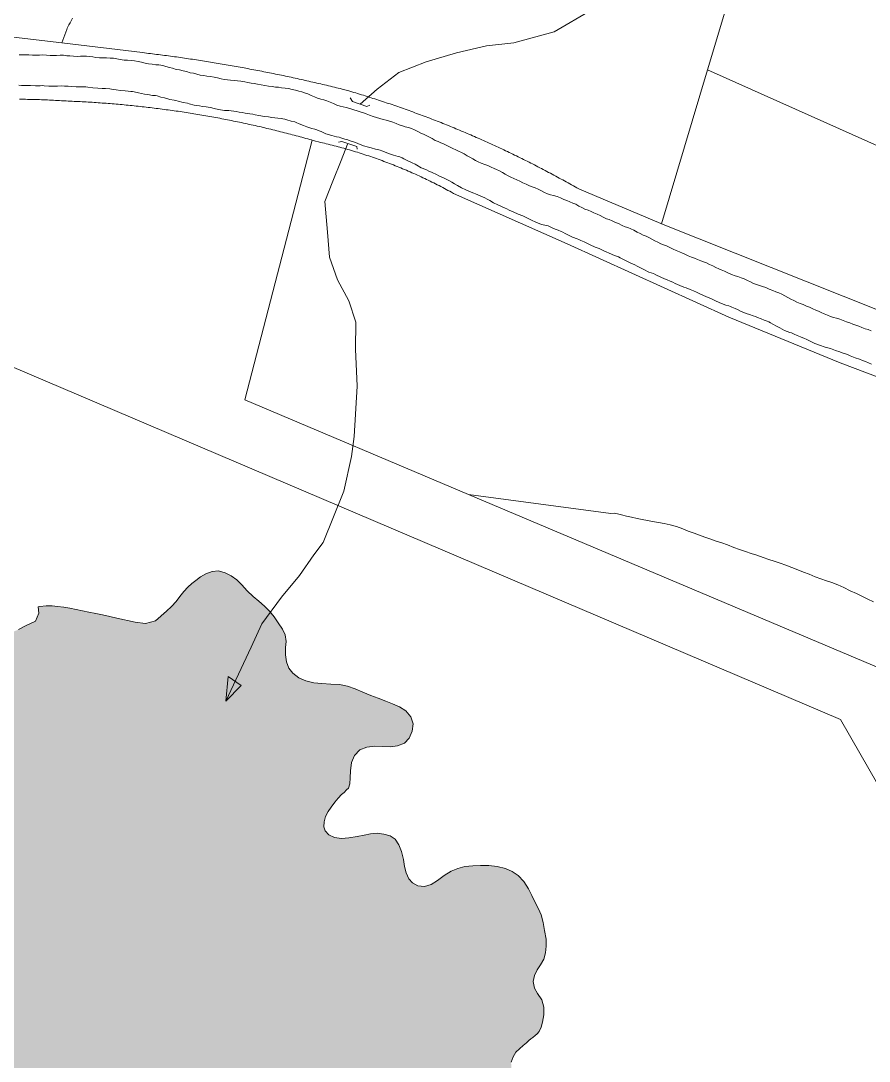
# Model space of a CAD drawing. Header units: inches. Extents: x 610851 to 630254, y 1234683 to 1264905.
# Drawn here: x 622858.94 to 622867.75, y 1246146.53 to 1246157.34 of the extents above; entities that cross this region are included whole.
import ezdxf

# ---------------------------------------------------------------- set-up
doc = ezdxf.new("R2010")
doc.units = ezdxf.units.IN
doc.header["$MEASUREMENT"] = 0
doc.layers.add('Level 50', color=7, linetype='Continuous', lineweight=0)
doc.layers.add('Level 7', color=7, linetype='Continuous', lineweight=0)
doc.styles.add('Styletxt', font='txt.shx')
doc.dimstyles.new('STANDARD-Linear', dxfattribs={"dimtxt": 1.5, "dimasz": 1.13, "dimexe": 0.125, "dimexo": 0.000625, "dimgap": 0.3, "dimtad": 1, "dimzin": 7, "dimdsep": 46, "dimtxsty": 'Styletxt', "dimsah": 1, "dimcen": 2.5, "dimclrd": 1, "dimclre": 1, "dimclrt": 2, "dimaunit": 1, "dimadec": 7, "dimazin": 0, "dimtfac": 1, "dimtofl": 0, "dimtmove": 1, "dimatfit": 3, "dimfxl": 1, "dimtolj": 1, "dimtzin": 0, "dimarcsym": 0})

msp = doc.modelspace()

# ---------------------------------------------------------------- hatches: boundary and pattern name
at = {"layer": 'Level 50', "linetype": 'Continuous'}
msp.add_hatch(color=7, dxfattribs=at).paths.add_polyline_path([(622848.16048, 1246145.52532), (622865.62017, 1246143.34405), (622865.61147, 1246143.36114), (622865.59241, 1246143.39937), (622865.57653, 1246143.42961), (622865.56424, 1246143.45181), (622865.55129, 1246143.47873), (622865.53971, 1246143.49664), (622865.52709, 1246143.51299), (622865.51733, 1246143.53192), (622865.51668, 1246143.55305), (622865.50626, 1246143.57669), (622865.4907, 1246143.59637), (622865.47342, 1246143.62553), (622865.45828, 1246143.66157), (622865.44535, 1246143.7049), (622865.43362, 1246143.75438), (622865.42218, 1246143.8093), (622865.41009, 1246143.86894), (622865.39799, 1246143.92857), (622865.37501, 1246143.9854), (622865.34357, 1246144.03532), (622865.29684, 1246144.06785), (622865.24348, 1246144.08482), (622865.18571, 1246144.08721), (622865.12533, 1246144.08237), (622865.07079, 1246144.07719), (622865.02289, 1246144.08757), (622864.98883, 1246144.11384), (622864.97369, 1246144.14988), (622864.97136, 1246144.19058), (622864.97123, 1246144.23857), (622864.97829, 1246144.2869), (622864.98325, 1246144.33844), (622864.97873, 1246144.38826), (622864.96252, 1246144.42906), (622864.9322, 1246144.47463), (622864.89968, 1246144.51291), (622864.86636, 1246144.54498), (622864.83267, 1246144.57751), (622864.7994, 1246144.60999), (622864.77805, 1246144.63042), (622864.74983, 1246144.65636), (622864.73534, 1246144.67127), (622864.71651, 1246144.68843), (622864.68427, 1246144.70605), (622864.65011, 1246144.72181), (622864.61095, 1246144.74453), (622864.57726, 1246144.76065), (622864.54497, 1246144.77786), (622864.52473, 1246144.79393), (622864.50483, 1246144.81585), (622864.49147, 1246144.84282), (622864.48287, 1246144.8675), (622864.47278, 1246144.89699), (622864.46634, 1246144.91887), (622864.46279, 1246144.937), (622864.45741, 1246144.9541), (622864.4713, 1246144.97041), (622864.47172, 1246144.98677), (622864.47729, 1246145.00709), (622864.47991, 1246145.03074), (622864.47758, 1246145.07144), (622864.47371, 1246145.11655), (622864.47255, 1246145.1794), (622864.47279, 1246145.24334), (622864.46697, 1246145.31899), (622864.46689, 1246145.39349), (622864.46722, 1246145.46793), (622864.46794, 1246145.54864), (622864.46533, 1246145.62641), (622864.46025, 1246145.70786), (622864.44998, 1246145.78493), (622864.43799, 1246145.87149), (622864.42272, 1246145.95552), (622864.40348, 1246146.04132), (622864.38419, 1246146.11703), (622864.35938, 1246146.18251), (622864.31275, 1246146.24196), (622864.25622, 1246146.28333), (622864.18594, 1246146.329), (622864.11776, 1246146.37145), (622864.06384, 1246146.42005), (622864.03674, 1246146.46773), (622864.03483, 1246146.52479), (622864.0547, 1246146.57778), (622864.08471, 1246146.62778), (622864.123, 1246146.66367), (622864.16025, 1246146.69801), (622864.19301, 1246146.72366), (622864.21858, 1246146.74899), (622864.24013, 1246146.76599), (622864.25981, 1246146.78155), (622864.28603, 1246146.80216), (622864.30612, 1246146.81767), (622864.32548, 1246146.84379), (622864.34562, 1246146.8858), (622864.3611, 1246146.94062), (622864.37308, 1246147.01398), (622864.3752, 1246147.09577), (622864.35446, 1246147.16998), (622864.31003, 1246147.23673), (622864.27793, 1246147.29136), (622864.26551, 1246147.36156), (622864.27776, 1246147.42395), (622864.30417, 1246147.48198), (622864.33891, 1246147.53601), (622864.37299, 1246147.59474), (622864.39248, 1246147.65788), (622864.39932, 1246147.72727), (622864.39784, 1246147.80069), (622864.38332, 1246147.89051), (622864.36945, 1246147.97562), (622864.34619, 1246148.05311), (622864.31775, 1246148.11653), (622864.28168, 1246148.18935), (622864.25113, 1246148.25599), (622864.24028, 1246148.27632), (622864.21613, 1246148.32404), (622864.16852, 1246148.39877), (622864.10918, 1246148.46407), (622864.0468, 1246148.50577), (622863.97567, 1246148.53514), (622863.88894, 1246148.55767), (622863.80319, 1246148.56493), (622863.71668, 1246148.5664), (622863.6371, 1246148.56276), (622863.55279, 1246148.55511), (622863.48185, 1246148.53689), (622863.41118, 1246148.5077), (622863.34013, 1246148.46257), (622863.27232, 1246148.40986), (622863.20637, 1246148.36828), (622863.13542, 1246148.35007), (622863.06565, 1246148.354), (622863.00986, 1246148.38476), (622862.97187, 1246148.42963), (622862.94632, 1246148.48931), (622862.92876, 1246148.55554), (622862.91821, 1246148.62718), (622862.89528, 1246148.71051), (622862.8694, 1246148.78076), (622862.83043, 1246148.84091), (622862.77931, 1246148.87527), (622862.7143, 1246148.89332), (622862.64388, 1246148.90197), (622862.57443, 1246148.89535), (622862.51003, 1246148.88218), (622862.43802, 1246148.86874), (622862.35109, 1246148.85384), (622862.27439, 1246148.84647), (622862.19957, 1246148.85695), (622862.14191, 1246148.88626), (622862.10318, 1246148.92534), (622862.08884, 1246148.96759), (622862.09338, 1246149.01918), (622862.10928, 1246149.07395), (622862.13494, 1246149.12619), (622862.16748, 1246149.17292), (622862.20333, 1246149.22259), (622862.23839, 1246149.26605), (622862.2727, 1246149.30371), (622862.30079, 1246149.32576), (622862.3263, 1246149.35067), (622862.34491, 1246149.371), (622862.35931, 1246149.41417), (622862.36353, 1246149.47633), (622862.36784, 1246149.549), (622862.37692, 1246149.63578), (622862.40955, 1246149.70943), (622862.4647, 1246149.7684), (622862.53532, 1246149.79717), (622862.6215, 1246149.80627), (622862.70286, 1246149.80084), (622862.78357, 1246149.80012), (622862.85629, 1246149.80927), (622862.92691, 1246149.83805), (622862.97763, 1246149.88875), (622863.00886, 1246149.96131), (622863.01644, 1246150.03651), (622862.99383, 1246150.10928), (622862.94029, 1246150.17383), (622862.87505, 1246150.21295), (622862.80286, 1246150.24708), (622862.73285, 1246150.27209), (622862.65341, 1246150.30547), (622862.57901, 1246150.33231), (622862.49523, 1246150.36793), (622862.41724, 1246150.40281), (622862.33518, 1246150.42895), (622862.25349, 1246150.44495), (622862.16301, 1246150.44819), (622862.06965, 1246150.45516), (622861.98716, 1246150.46495), (622861.90482, 1246150.48566), (622861.8293, 1246150.51685), (622861.76814, 1246150.56471), (622861.72656, 1246150.61762), (622861.70175, 1246150.6831), (622861.69078, 1246150.75479), (622861.69257, 1246150.83073), (622861.69861, 1246150.89391), (622861.68913, 1246150.96079), (622861.66175, 1246151.01944), (622861.61728, 1246151.08577), (622861.57433, 1246151.14769), (622861.5277, 1246151.20715), (622861.47453, 1246151.26155), (622861.41617, 1246151.31157), (622861.35641, 1246151.36051), (622861.29492, 1246151.41893), (622861.2381, 1246151.48096), (622861.1874, 1246151.53168), (622861.12689, 1246151.57482), (622861.06675, 1246151.60782), (622860.99595, 1246151.62662), (622860.9323, 1246151.61925), (622860.86682, 1246151.59444), (622860.80966, 1246151.56561), (622860.76148, 1246151.52805), (622860.72025, 1246151.49549), (622860.67687, 1246151.45605), (622860.63602, 1246151.41334), (622860.59689, 1246151.36115), (622860.55595, 1246151.30793), (622860.50921, 1246151.25545), (622860.45597, 1246151.20802), (622860.34186, 1246151.10667), (622860.23926, 1246151.08022), (622860.13086, 1246151.09419), (622859.94203, 1246151.13536), (622859.86864, 1246151.15365), (622859.79332, 1246151.17009), (622859.7224, 1246151.1847), (622859.64966, 1246151.19828), (622859.58454, 1246151.21214), (622859.51941, 1246151.226), (622859.45429, 1246151.23986), (622859.38982, 1246151.24901), (622859.32576, 1246151.2581), (622859.26821, 1246151.26215), (622859.20733, 1246151.26326), (622859.14207, 1246151.25651), (622859.12342, 1246151.25235), (622859.12984, 1246151.18698), (622859.09546, 1246151.10549), (622858.99363, 1246151.05656), (622858.9218, 1246151.01808), (622858.78527, 1246150.9593), (622858.66874, 1246150.90749), (622858.52235, 1246150.8834), (622858.3861, 1246150.90095), (622858.29106, 1246150.94183), (622858.23966, 1246151.02482), (622858.21766, 1246151.11357), (622858.20036, 1246151.20171), (622858.1809, 1246151.26391), (622858.14148, 1246151.24781), (622858.09314, 1246151.22205), (622858.04978, 1246151.18934), (622858.00135, 1246151.15308), (622857.94455, 1246151.11074), (622857.90071, 1246151.08435), (622857.91341, 1246151.02242), (622857.8801, 1246150.91216), (622857.81981, 1246150.81492), (622857.72026, 1246150.74661), (622857.58084, 1246150.70252), (622857.41701, 1246150.7284), (622857.20512, 1246150.78911), (622856.99593, 1246150.94493), (622856.83917, 1246151.13695), (622856.73516, 1246151.29354), (622856.64584, 1246151.45301), (622856.6011, 1246151.58765), (622856.57561, 1246151.68639), (622856.56012, 1246151.78862), (622856.55188, 1246151.90675), (622856.5223, 1246151.95466), (622856.45769, 1246151.99539), (622856.38938, 1246152.01724), (622856.32027, 1246152.03287), (622856.25333, 1246152.04571), (622856.17914, 1246152.05779), (622856.10887, 1246152.06768), (622856.02894, 1246152.08093), (622855.94672, 1246152.09278), (622855.85912, 1246152.10533), (622855.77007, 1246152.11638), (622855.68785, 1246152.12823), (622855.60712, 1246152.13527), (622855.52424, 1246152.15184), (622855.44107, 1246152.17265), (622855.36656, 1246152.1953), (622855.29139, 1246152.22266), (622855.21803, 1246152.25104), (622855.13529, 1246152.28821), (622855.06194, 1246152.3166), (622854.98424, 1246152.34723), (622854.91154, 1246152.37091), (622854.8317, 1246152.39466), (622854.75638, 1246152.41109), (622854.68187, 1246152.43374), (622854.6036, 1246152.4566), (622854.5924, 1246152.38577), (622854.54635, 1246152.32488), (622854.46029, 1246152.25005), (622854.33194, 1246152.18067), (622854.22676, 1246152.1799), (622854.06065, 1246152.22517), (622853.95803, 1246152.28135), (622853.81978, 1246152.39462), (622853.71019, 1246152.47079), (622853.61622, 1246152.48289), (622853.50285, 1246152.49272), (622853.35827, 1246152.48271), (622853.29464, 1246152.43363), (622853.21858, 1246152.36229), (622853.116, 1246152.2705), (622853.05813, 1246152.19204), (622852.97481, 1246152.06435), (622852.91634, 1246151.9812), (622852.82953, 1246151.86351), (622852.66513, 1246151.73672), (622852.56377, 1246151.65432), (622852.43239, 1246151.56147), (622852.27874, 1246151.48103), (622852.1257, 1246151.40528), (622852.03266, 1246151.35045), (622851.89356, 1246151.23472), (622851.75689, 1246151.13778), (622851.66314, 1246151.01773), (622851.58829, 1246150.95578), (622851.51162, 1246150.87974), (622851.46543, 1246150.78069), (622851.43272, 1246150.67512), (622851.37169, 1246150.53502), (622851.29809, 1246150.33449), (622851.24175, 1246150.19378), (622851.16844, 1246150.06958), (622851.03604, 1246149.85753), (622850.98636, 1246149.76847), (622850.82182, 1246149.60352), (622850.75441, 1246149.4881), (622850.71882, 1246149.39723), (622850.65262, 1246149.2912), (622850.62657, 1246149.23728), (622850.58493, 1246149.09946), (622850.54363, 1246149.04805), (622850.48804, 1246148.9502), (622850.45231, 1246148.82116), (622850.42007, 1246148.68212), (622850.36299, 1246148.49855), (622850.28074, 1246148.34209), (622850.14895, 1246148.13474), (622850.05097, 1246147.8562), (622849.98375, 1246147.63099), (622849.79925, 1246147.3111), (622849.67471, 1246147.16008), (622849.51259, 1246147.01391), (622849.44692, 1246146.9568), (622849.36616, 1246146.88607), (622849.28708, 1246146.79125), (622849.1751, 1246146.70067), (622849.09374, 1246146.62523), (622848.94693, 1246146.48664), (622848.85542, 1246146.36955), (622848.75694, 1246146.27246), (622848.67679, 1246146.20642), (622848.56528, 1246146.08236), (622848.48633, 1246146.02571), (622848.42953, 1246145.91848), (622848.32877, 1246145.84077), (622848.26969, 1246145.75292), (622848.2047, 1246145.65629)])

# ---------------------------------------------------------------- linework, layer by layer
at = {"layer": 'Level 50', "color": 7, "flags": 128}
for points in [[(622865.59682, 1246155.23251), (622866.0755, 1246156.83143), (622866.0755, 1246156.83143), (622867.001, 1246159.92565), (622867.001, 1246159.92565), (622867.58114, 1246161.865)], [(622862.46768, 1246156.47383), (622862.64494, 1246156.6304), (622862.86919, 1246156.80335), (622863.15256, 1246156.91261), (622863.46762, 1246157.00657), (622863.77984, 1246157.07848), (622864.0643, 1246157.10911), (622864.48295, 1246157.22337), (622864.87167, 1246157.45361)], [(622859.36934, 1246157.11042), (622859.42169, 1246157.24887), (622859.42645, 1246157.26298), (622859.43267, 1246157.27859), (622859.44403, 1246157.29817), (622859.45539, 1246157.31775), (622859.46862, 1246157.33877), (622859.48213, 1246157.36522)], [(622858.80867, 1246157.17802), (622859.36934, 1246157.11042), (622859.36934, 1246157.11042), (622860.20929, 1246157.00895), (622860.20929, 1246157.00895), (622860.22999, 1246157.00628), (622860.25074, 1246157.00403), (622860.27144, 1246157.00136), (622860.29219, 1246156.99911), (622860.31289, 1246156.99644), (622860.33358, 1246156.99378), (622860.35428, 1246156.99111), (622860.37498, 1246156.98844), (622860.39568, 1246156.98578), (622860.41638, 1246156.98311), (622860.43707, 1246156.98044), (622860.45777, 1246156.97778), (622860.47842, 1246156.9747), (622860.49911, 1246156.97203), (622860.51981, 1246156.96936), (622860.54046, 1246156.96628), (622860.56116, 1246156.96362), (622860.5818, 1246156.96054), (622860.60244, 1246156.95746), (622860.62314, 1246156.95479), (622860.64379, 1246156.95171), (622860.66443, 1246156.94863), (622860.68508, 1246156.94555), (622860.70572, 1246156.94247), (622860.72637, 1246156.93939), (622860.74701, 1246156.93631), (622860.76765, 1246156.93323), (622860.7883, 1246156.93015), (622860.80889, 1246156.92665), (622860.82953, 1246156.92357), (622860.85018, 1246156.92049), (622860.87077, 1246156.917), (622860.89142, 1246156.91392), (622860.91201, 1246156.91042), (622860.93265, 1246156.90734), (622860.95283, 1246156.9039), (622860.97342, 1246156.90041), (622860.99401, 1246156.89691), (622861.0146, 1246156.89342), (622861.03519, 1246156.88992), (622861.05578, 1246156.88643), (622861.07638, 1246156.88293), (622861.09697, 1246156.87944), (622861.11756, 1246156.87595), (622861.13815, 1246156.87245), (622861.15869, 1246156.86854), (622861.17928, 1246156.86505), (622861.19982, 1246156.86114), (622861.22041, 1246156.85765), (622861.24095, 1246156.85374), (622861.26154, 1246156.85024), (622861.28208, 1246156.84633), (622861.3022, 1246156.84248), (622861.32274, 1246156.83857), (622861.34333, 1246156.83508), (622861.36387, 1246156.83117), (622861.3844, 1246156.82726), (622861.40489, 1246156.82294), (622861.42543, 1246156.81903), (622861.44597, 1246156.81512), (622861.4665, 1246156.81121), (622861.48704, 1246156.8073), (622861.50711, 1246156.80304), (622861.52765, 1246156.79913), (622861.54813, 1246156.7948), (622861.56867, 1246156.7909), (622861.58916, 1246156.78657), (622861.60964, 1246156.78225), (622861.63018, 1246156.77834), (622861.65025, 1246156.77407), (622861.67073, 1246156.76975), (622861.69122, 1246156.76543), (622861.7117, 1246156.76111), (622861.73219, 1246156.75679), (622861.75267, 1246156.75246), (622861.77269, 1246156.74778), (622861.79317, 1246156.74346), (622861.81366, 1246156.73914), (622861.83409, 1246156.7344), (622861.85458, 1246156.73008), (622861.87465, 1246156.72581), (622861.89508, 1246156.72107), (622861.91551, 1246156.71634), (622861.93599, 1246156.71201), (622861.95601, 1246156.70733), (622861.97644, 1246156.70259), (622861.99687, 1246156.69786), (622862.0173, 1246156.69312), (622862.03732, 1246156.68844), (622862.05775, 1246156.6837), (622862.07818, 1246156.67897), (622862.09862, 1246156.67423), (622862.11863, 1246156.66955), (622862.13901, 1246156.6644), (622862.15944, 1246156.65966), (622862.15944, 1246156.65966), (622862.17941, 1246156.65456), (622862.19984, 1246156.64983), (622862.22022, 1246156.64468), (622862.24023, 1246156.63999), (622862.26061, 1246156.63484), (622862.28099, 1246156.62969), (622862.32097, 1246156.61991), (622862.32097, 1246156.61991), (622862.34083, 1246156.61399), (622862.3611, 1246156.60801), (622862.38096, 1246156.60209), (622862.40081, 1246156.59616), (622862.42108, 1246156.59018), (622862.44094, 1246156.58426), (622862.46075, 1246156.57792), (622862.48102, 1246156.57194), (622862.50082, 1246156.5656), (622862.52068, 1246156.55968), (622862.54048, 1246156.55334), (622862.5607, 1246156.54695), (622862.56396, 1246156.54611), (622862.56396, 1246156.54611), (622862.5805, 1246156.54061), (622862.60031, 1246156.53427), (622862.62011, 1246156.52793), (622862.63992, 1246156.52159), (622862.65972, 1246156.51525), (622862.67989, 1246156.50845), (622862.69969, 1246156.50211), (622862.71944, 1246156.49536), (622862.73924, 1246156.48902), (622862.75899, 1246156.48226), (622862.77875, 1246156.47551), (622862.7985, 1246156.46876), (622862.81825, 1246156.46201), (622862.838, 1246156.45525), (622862.85775, 1246156.4485), (622862.8775, 1246156.44175), (622862.89725, 1246156.43499), (622862.91653, 1246156.42788), (622862.93628, 1246156.42113), (622862.95598, 1246156.41396), (622862.97568, 1246156.40679), (622862.99538, 1246156.39963), (622863.01507, 1246156.39246), (622863.03436, 1246156.38535), (622863.05405, 1246156.37818), (622863.07375, 1246156.37101), (622863.09345, 1246156.36385), (622863.11268, 1246156.35632), (622863.13238, 1246156.34915), (622863.15202, 1246156.34157), (622863.1713, 1246156.33446), (622863.19095, 1246156.32688), (622863.21018, 1246156.31935), (622863.22982, 1246156.31177), (622863.24905, 1246156.30424), (622863.2687, 1246156.29666), (622863.28793, 1246156.28914), (622863.30757, 1246156.28156), (622863.32675, 1246156.27361), (622863.34639, 1246156.26603), (622863.36557, 1246156.25809), (622863.38521, 1246156.25051), (622863.40439, 1246156.24257), (622863.42356, 1246156.23463), (622863.44315, 1246156.22663), (622863.46233, 1246156.21869), (622863.48151, 1246156.21075), (622863.50069, 1246156.20281), (622863.51986, 1246156.19487), (622863.5394, 1246156.18646), (622863.55858, 1246156.17852), (622863.5777, 1246156.17016), (622863.59688, 1246156.16222), (622863.616, 1246156.15387), (622863.63512, 1246156.14551), (622863.65425, 1246156.13716), (622863.67337, 1246156.1288), (622863.69249, 1246156.12045), (622863.71162, 1246156.11209), (622863.73074, 1246156.10374), (622863.74981, 1246156.09497), (622863.76893, 1246156.08661), (622863.788, 1246156.07784), (622863.80671, 1246156.06954), (622863.82578, 1246156.06077), (622863.84485, 1246156.052), (622863.86392, 1246156.04323), (622863.88258, 1246156.03452), (622863.90165, 1246156.02575), (622863.92072, 1246156.01698), (622863.93938, 1246156.00826), (622863.95845, 1246155.99949), (622863.97705, 1246155.99036), (622863.99612, 1246155.98159), (622864.01472, 1246155.97247), (622864.03374, 1246155.96328), (622864.05239, 1246155.95457), (622864.07141, 1246155.94538), (622864.09001, 1246155.93625), (622864.09001, 1246155.93625), (622864.10903, 1246155.92707), (622864.12763, 1246155.91794), (622864.14618, 1246155.9084), (622864.16479, 1246155.89927), (622864.1838, 1246155.89008), (622864.20235, 1246155.88054), (622864.22095, 1246155.87141), (622864.2395, 1246155.86187), (622864.25805, 1246155.85232), (622864.2766, 1246155.84278), (622864.29515, 1246155.83323), (622864.3137, 1246155.82369), (622864.33225, 1246155.81415), (622864.3508, 1246155.8046), (622864.36935, 1246155.79506), (622864.38785, 1246155.7851), (622864.4064, 1246155.77556), (622864.42489, 1246155.7656), (622864.44344, 1246155.75606), (622864.46152, 1246155.74615), (622864.48002, 1246155.73619), (622864.49852, 1246155.72624), (622864.5166, 1246155.71633), (622864.53509, 1246155.70637), (622864.55359, 1246155.69642), (622864.57167, 1246155.68651), (622864.59017, 1246155.67655), (622864.6082, 1246155.66624), (622864.62669, 1246155.65628), (622864.64472, 1246155.64596), (622864.66275, 1246155.63564), (622864.68125, 1246155.62568), (622864.69928, 1246155.61537), (622864.7173, 1246155.60505), (622864.74355, 1246155.58988), (622865.58881, 1246155.23565), (622865.59682, 1246155.23251), (622865.59682, 1246155.23251), (622868.24936, 1246154.17454)], [(622867.77266, 1246154.1198), (622867.74108, 1246154.13271), (622867.71098, 1246154.14079), (622867.67541, 1246154.15548), (622867.64383, 1246154.16838), (622867.61519, 1246154.17796), (622867.58396, 1246154.1904), (622867.55093, 1246154.20181), (622867.51789, 1246154.21322), (622867.48238, 1246154.22832), (622867.44975, 1246154.23967), (622867.41485, 1246154.24964), (622867.38293, 1246154.2567), (622867.34989, 1246154.26811), (622867.31867, 1246154.28055), (622867.28498, 1246154.29667), (622867.25521, 1246154.31061), (622867.2255, 1246154.32496), (622867.19826, 1246154.33562), (622867.16709, 1246154.34847), (622867.13334, 1246154.36418), (622867.10176, 1246154.37709), (622867.06806, 1246154.39321), (622867.03503, 1246154.40462), (622867.00199, 1246154.41603), (622866.9697, 1246154.43324), (622866.94034, 1246154.44712), (622866.90951, 1246154.46582), (622866.87727, 1246154.48344), (622866.84498, 1246154.50065), (622866.81381, 1246154.5135), (622866.78259, 1246154.52594), (622866.75142, 1246154.53879), (622866.71586, 1246154.55347), (622866.68029, 1246154.56815), (622866.64544, 1246154.57854), (622866.6124, 1246154.58995), (622866.5837, 1246154.59911), (622866.55253, 1246154.61197), (622866.52024, 1246154.62917), (622866.48907, 1246154.64203), (622866.45497, 1246154.6582), (622866.42375, 1246154.67064), (622866.39076, 1246154.68247), (622866.36066, 1246154.69055), (622866.32323, 1246154.70379), (622866.28514, 1246154.72174), (622866.25145, 1246154.73787), (622866.21734, 1246154.75404), (622866.19051, 1246154.76466), (622866.16075, 1246154.77859), (622866.16075, 1246154.77859), (622866.13103, 1246154.79294), (622866.09547, 1246154.80762), (622866.06318, 1246154.82483), (622866.03201, 1246154.83768), (622866.00331, 1246154.84685), (622865.97173, 1246154.85975), (622865.94056, 1246154.87261), (622865.90752, 1246154.88402), (622865.87378, 1246154.89973), (622865.83967, 1246154.9159), (622865.81284, 1246154.92651), (622865.78313, 1246154.94086), (622865.74756, 1246154.95554), (622865.71634, 1246154.96798), (622865.68223, 1246154.98416), (622865.64994, 1246155.00136), (622865.61877, 1246155.01422), (622865.59013, 1246155.0238), (622865.55784, 1246155.04101), (622865.52807, 1246155.05494), (622865.49583, 1246155.07256), (622865.46354, 1246155.08977), (622865.43817, 1246155.10187), (622865.40695, 1246155.11431), (622865.37325, 1246155.13043), (622865.34349, 1246155.14437), (622865.30872, 1246155.16526), (622865.2775, 1246155.1777), (622865.24779, 1246155.19205), (622865.21909, 1246155.20122), (622865.18751, 1246155.21412), (622865.15129, 1246155.23352), (622865.11825, 1246155.24493), (622865.08409, 1246155.26069), (622865.05479, 1246155.27498), (622865.02609, 1246155.28415), (622864.99199, 1246155.30033), (622864.95829, 1246155.31645), (622864.92853, 1246155.33039), (622864.89442, 1246155.34657), (622864.86507, 1246155.36045), (622864.83348, 1246155.37335), (622864.80086, 1246155.38471), (622864.76857, 1246155.40192), (622864.7388, 1246155.41585), (622864.70656, 1246155.43347), (622864.67534, 1246155.44591), (622864.64376, 1246155.45882), (622864.61259, 1246155.47167), (622864.58137, 1246155.48411), (622864.54726, 1246155.50028), (622864.5117, 1246155.51497), (622864.4758, 1246155.5238), (622864.44347, 1246155.53091), (622864.41225, 1246155.54335), (622864.38108, 1246155.5562), (622864.34879, 1246155.57341), (622864.3151, 1246155.58953), (622864.28533, 1246155.60346), (622864.25375, 1246155.61637), (622864.2251, 1246155.62595), (622864.19136, 1246155.64166), (622864.15725, 1246155.65784), (622864.12537, 1246155.67499), (622864.09379, 1246155.6879), (622864.06262, 1246155.70075), (622864.03285, 1246155.71469), (622864.00309, 1246155.72862), (622863.97266, 1246155.74727), (622863.94477, 1246155.76265), (622863.91393, 1246155.78135), (622863.88458, 1246155.79523), (622863.85733, 1246155.80589), (622863.82617, 1246155.81875), (622863.79387, 1246155.83595), (622863.76084, 1246155.84736), (622863.72527, 1246155.86204), (622863.6941, 1246155.8749), (622863.66434, 1246155.88883), (622863.63644, 1246155.90421), (622863.6056, 1246155.92291), (622863.57771, 1246155.93829), (622863.54728, 1246155.95694), (622863.51897, 1246155.97237), (622863.48962, 1246155.98625), (622863.45985, 1246156.00018), (622863.42868, 1246156.01303), (622863.39639, 1246156.03024), (622863.36662, 1246156.04417), (622863.33439, 1246156.06179), (622863.30569, 1246156.07096), (622863.27597, 1246156.08531), (622863.24475, 1246156.09775), (622863.21392, 1246156.11645), (622863.18204, 1246156.1336), (622863.15233, 1246156.14795), (622863.12437, 1246156.16292), (622863.09719, 1246156.17399), (622863.06489, 1246156.1912), (622863.06489, 1246156.1912), (622863.0312, 1246156.20732), (622862.99956, 1246156.21982), (622862.9684, 1246156.23267), (622862.93648, 1246156.23973), (622862.90597, 1246156.24787), (622862.87293, 1246156.25928), (622862.84171, 1246156.27171), (622862.8062, 1246156.28681), (622862.77316, 1246156.29822), (622862.73867, 1246156.30813), (622862.70675, 1246156.31519), (622862.67184, 1246156.32516), (622862.6374, 1246156.33549), (622862.60109, 1246156.34437), (622862.56553, 1246156.35906), (622862.52997, 1246156.37374), (622862.50127, 1246156.3829), (622862.46829, 1246156.39473), (622862.43566, 1246156.40609), (622862.40076, 1246156.41605), (622862.36192, 1246156.42821), (622862.32309, 1246156.44037), (622862.28972, 1246156.44593), (622862.2592, 1246156.45407), (622862.22476, 1246156.4644), (622862.1906, 1246156.48016), (622862.15504, 1246156.49484), (622862.12206, 1246156.50667), (622862.08943, 1246156.51802), (622862.05892, 1246156.52616), (622862.02588, 1246156.53757), (622861.99466, 1246156.55001), (622861.95728, 1246156.56366), (622861.92359, 1246156.57979), (622861.89055, 1246156.5912), (622861.86185, 1246156.60037), (622861.82994, 1246156.60742), (622861.79503, 1246156.61739), (622861.76059, 1246156.62772), (622861.72283, 1246156.63511), (622861.68904, 1246156.64072), (622861.65199, 1246156.64381), (622861.61861, 1246156.64938), (622861.58735, 1246156.65172), (622861.55357, 1246156.65734), (622861.51687, 1246156.65996), (622861.47875, 1246156.66782), (622861.44099, 1246156.67521), (622861.40281, 1246156.68265), (622861.36762, 1246156.68718), (622861.33425, 1246156.69274), (622861.30187, 1246156.69944), (622861.2685, 1246156.705), (622861.23032, 1246156.71245), (622861.19513, 1246156.71698), (622861.15989, 1246156.7211), (622861.12284, 1246156.72419), (622861.09012, 1246156.72504), (622861.05634, 1246156.73065), (622861.02437, 1246156.73729), (622860.98806, 1246156.74618), (622860.95216, 1246156.75501), (622860.91258, 1246156.76137), (622860.87693, 1246156.76555), (622860.84356, 1246156.77111), (622860.80796, 1246156.77569), (622860.77347, 1246156.78561), (622860.73716, 1246156.79449), (622860.70379, 1246156.80006), (622860.66495, 1246156.81221), (622860.62864, 1246156.8211), (622860.59233, 1246156.82999), (622860.55709, 1246156.8341), (622860.51826, 1246156.84626), (622860.48629, 1246156.8529), (622860.44891, 1246156.86656), (622860.417, 1246156.87361), (622860.37882, 1246156.88106), (622860.34611, 1246156.88191), (622860.30839, 1246156.88971), (622860.27129, 1246156.89239), (622860.23357, 1246156.90019), (622860.19727, 1246156.90908), (622860.1609, 1246156.91755), (622860.12572, 1246156.92208), (622860.09048, 1246156.9262), (622860.05342, 1246156.92929), (622860.01637, 1246156.93238), (622859.97673, 1246156.93833), (622859.94155, 1246156.94286), (622859.90524, 1246156.95175), (622859.87107, 1246156.9511), (622859.83401, 1246156.95419), (622859.79948, 1246156.95401), (622859.76278, 1246156.95663), (622859.72391, 1246156.9587), (622859.69054, 1246156.96426), (622859.6567, 1246156.96946), (622859.62586, 1246156.97175), (622859.62586, 1246156.97175), (622859.59278, 1246156.97306), (622859.56301, 1246156.97059), (622859.52842, 1246156.96999), (622859.49136, 1246156.97308), (622859.45472, 1246156.97612), (622859.42159, 1246156.97702), (622859.38635, 1246156.98114), (622859.35224, 1246156.98091), (622859.31625, 1246156.97923), (622859.28172, 1246156.97905), (622859.24719, 1246156.97887), (622859.21049, 1246156.98149), (622859.17344, 1246156.98458), (622859.13745, 1246156.98291), (622859.10292, 1246156.98273), (622859.06441, 1246156.98432), (622859.02735, 1246156.98741), (622858.99137, 1246156.98574), (622858.95865, 1246156.98658), (622858.92594, 1246156.98743)], [(622875.11637, 1246152.78511), (622866.0755, 1246156.83143)], [(622867.77783, 1246153.77448), (622867.74619, 1246153.78697), (622867.71502, 1246153.79982), (622867.68385, 1246153.81267), (622867.65222, 1246153.82517), (622867.60811, 1246153.83884), (622867.5542, 1246153.86136), (622867.53419, 1246153.86941), (622867.50555, 1246153.87899), (622867.47154, 1246153.89263), (622867.44656, 1246153.90132), (622867.40469, 1246153.91597), (622867.36912, 1246153.93065), (622867.35222, 1246153.93662), (622867.33681, 1246153.94113), (622867.29708, 1246153.94961), (622867.23741, 1246153.96993), (622867.19027, 1246153.98946), (622867.14862, 1246154.00914), (622867.11885, 1246154.02307), (622867.09865, 1246154.03283), (622867.07983, 1246154.0403), (622867.03905, 1246154.05692), (622867.00489, 1246154.07268), (622866.97372, 1246154.08554), (622866.94716, 1246154.09822), (622866.93061, 1246154.10372), (622866.87343, 1246154.12371), (622866.82621, 1246154.14915), (622866.78895, 1246154.16699), (622866.75145, 1246154.1895), (622866.72665, 1246154.2028), (622866.70934, 1246154.21218), (622866.69373, 1246154.2184), (622866.66256, 1246154.23125), (622866.63015, 1246154.24426), (622866.5934, 1246154.25952), (622866.57386, 1246154.26793), (622866.54832, 1246154.27543), (622866.51042, 1246154.28831), (622866.47412, 1246154.30056), (622866.4169, 1246154.3235), (622866.38466, 1246154.34112), (622866.36062, 1246154.35053), (622866.32693, 1246154.36665), (622866.31132, 1246154.37287), (622866.29726, 1246154.37805), (622866.26467, 1246154.38646), (622866.20077, 1246154.40984), (622866.14878, 1246154.43421), (622866.11509, 1246154.45033), (622866.11509, 1246154.45033), (622866.09049, 1246154.46192), (622866.06325, 1246154.47258), (622866.02439, 1246154.49106), (622866.00181, 1246154.50196), (622865.95865, 1246154.51972), (622865.92754, 1246154.53636), (622865.89326, 1246154.54793), (622865.8517, 1246154.56506), (622865.82808, 1246154.57442), (622865.78703, 1246154.58897), (622865.73742, 1246154.61219), (622865.71282, 1246154.62378), (622865.68563, 1246154.63485), (622865.6539, 1246154.64988), (622865.6263, 1246154.66101), (622865.58794, 1246154.6769), (622865.53875, 1246154.70007), (622865.51436, 1246154.71331), (622865.46395, 1246154.73033), (622865.41435, 1246154.75691), (622865.38458, 1246154.77085), (622865.34521, 1246154.79191), (622865.32005, 1246154.80567), (622865.27896, 1246154.82317), (622865.2369, 1246154.8429), (622865.19405, 1246154.86315), (622865.16668, 1246154.8793), (622865.1491, 1246154.88661), (622865.12926, 1246154.8959), (622865.10904, 1246154.9023), (622865.0527, 1246154.92555), (622865.02351, 1246154.94067), (622864.99734, 1246154.94993), (622864.94815, 1246154.9731), (622864.90762, 1246154.98842), (622864.85563, 1246155.0128), (622864.82194, 1246155.02892), (622864.79217, 1246155.04285), (622864.75848, 1246155.05898), (622864.73661, 1246155.06895), (622864.72142, 1246155.07511), (622864.6723, 1246155.09238), (622864.62466, 1246155.11788), (622864.59531, 1246155.13176), (622864.57093, 1246155.145), (622864.55531, 1246155.15122), (622864.52373, 1246155.16413), (622864.49256, 1246155.17698), (622864.45297, 1246155.19302), (622864.41803, 1246155.20931), (622864.34939, 1246155.2253), (622864.29222, 1246155.24866), (622864.24503, 1246155.26779), (622864.2053, 1246155.28932), (622864.17874, 1246155.302), (622864.15693, 1246155.31238), (622864.10699, 1246155.32976), (622864.055, 1246155.35413), (622864.01376, 1246155.37375), (622863.98937, 1246155.38699), (622863.97376, 1246155.39321), (622863.93417, 1246155.40925), (622863.89649, 1246155.42715), (622863.85205, 1246155.44803), (622863.81342, 1246155.47152), (622863.78552, 1246155.4869), (622863.7629, 1246155.50075), (622863.7385, 1246155.51063), (622863.69011, 1246155.53033), (622863.66531, 1246155.54363), (622863.64763, 1246155.55011), (622863.60406, 1246155.56793), (622863.56565, 1246155.5834), (622863.51966, 1246155.60531), (622863.47678, 1246155.62851), (622863.44636, 1246155.64716), (622863.41846, 1246155.66254), (622863.38762, 1246155.68124), (622863.35326, 1246155.69871), (622863.3314, 1246155.70868), (622863.29263, 1246155.72462), (622863.25249, 1246155.7462), (622863.22314, 1246155.76008), (622863.20815, 1246155.76791), (622863.18716, 1246155.77482), (622863.14794, 1246155.79376), (622863.10074, 1246155.81288), (622863.05586, 1246155.84013), (622863.03814, 1246155.84957), (622863.00759, 1246155.86402), (622862.98832, 1246155.8745), (622862.96274, 1246155.88495), (622862.9214, 1246155.90711), (622862.90275, 1246155.91582), (622862.87954, 1246155.92513), (622862.86164, 1246155.92996), (622862.81246, 1246155.94345), (622862.76045, 1246155.96109), (622862.72049, 1246155.9776), (622862.72049, 1246155.9776), (622862.69294, 1246155.98914), (622862.67598, 1246155.9947), (622862.66021, 1246155.99967), (622862.62824, 1246156.00632), (622862.58243, 1246156.01979), (622862.55486, 1246156.02797), (622862.50179, 1246156.0407), (622862.44349, 1246156.06505), (622862.41909, 1246156.07492), (622862.39934, 1246156.08168), (622862.36387, 1246156.09382), (622862.33813, 1246156.10303), (622862.32106, 1246156.10775), (622862.32106, 1246156.10775), (622862.30849, 1246156.11148), (622862.26682, 1246156.12442), (622862.24903, 1246156.13008), (622862.22223, 1246156.13437), (622862.17305, 1246156.14786), (622862.11099, 1246156.16596), (622862.06138, 1246156.18918), (622862.04184, 1246156.19759), (622862.01764, 1246156.20576), (622861.99551, 1246156.21366), (622861.965, 1246156.2218), (622861.91345, 1246156.2398), (622861.88022, 1246156.25292), (622861.83483, 1246156.26971), (622861.80268, 1246156.28479), (622861.78857, 1246156.28956), (622861.75143, 1246156.29855), (622861.70561, 1246156.31203), (622861.68457, 1246156.31852), (622861.66568, 1246156.32222), (622861.65001, 1246156.32466), (622861.61378, 1246156.32764), (622861.58082, 1246156.33315), (622861.54998, 1246156.33544), (622861.51495, 1246156.34122), (622861.47287, 1246156.34453), (622861.41623, 1246156.35562), (622861.37852, 1246156.36342), (622861.35265, 1246156.36844), (622861.32279, 1246156.37186), (622861.27462, 1246156.38017), (622861.24266, 1246156.38682), (622861.21135, 1246156.39211), (622861.18016, 1246156.39824), (622861.15739, 1246156.40117), (622861.12836, 1246156.40449), (622861.10543, 1246156.40618), (622861.05978, 1246156.40785), (622860.99713, 1246156.41803), (622860.95331, 1246156.42746), (622860.9125, 1246156.43735), (622860.88923, 1246156.44287), (622860.86822, 1246156.44642), (622860.83215, 1246156.45064), (622860.79837, 1246156.45626), (622860.74409, 1246156.46283), (622860.69098, 1246156.47851), (622860.67344, 1246156.48287), (622860.62973, 1246156.48977), (622860.57915, 1246156.50554), (622860.55309, 1246156.51227), (622860.53509, 1246156.51627), (622860.48996, 1246156.52208), (622860.43696, 1246156.53859), (622860.39806, 1246156.54697), (622860.36105, 1246156.56015), (622860.34263, 1246156.56421), (622860.31033, 1246156.565), (622860.26439, 1246156.57429), (622860.2277, 1246156.57691), (622860.16453, 1246156.58968), (622860.12171, 1246156.60024), (622860.10376, 1246156.60466), (622860.08798, 1246156.60627), (622860.059, 1246156.61001), (622860.02815, 1246156.6123), (622859.97904, 1246156.61652), (622859.93284, 1246156.62373), (622859.88476, 1246156.62951), (622859.86842, 1246156.63329), (622859.82292, 1246156.63621), (622859.78881, 1246156.63598), (622859.74342, 1246156.63972), (622859.6915, 1246156.64178), (622859.63837, 1246156.65073), (622859.61897, 1246156.65365), (622859.60059, 1246156.65475), (622859.57677, 1246156.65277), (622859.51739, 1246156.65243), (622859.46615, 1246156.6565), (622859.43743, 1246156.65894), (622859.3984, 1246156.65976), (622859.36901, 1246156.66355), (622859.32499, 1246156.66164), (622859.28497, 1246156.66133), (622859.23652, 1246156.66084), (622859.18528, 1246156.66491), (622859.18528, 1246156.66491), (622859.1682, 1246156.66627), (622859.14619, 1246156.66532), (622859.09774, 1246156.66483), (622859.04504, 1246156.66741), (622859.02212, 1246156.6691), (622858.99415, 1246156.66765), (622858.94974, 1246156.66916), (622858.92293, 1246156.67009)], [(622858.92983, 1246156.52444), (622858.95085, 1246156.52426), (622858.97187, 1246156.52407), (622858.99247, 1246156.52394), (622859.01349, 1246156.52376), (622859.03446, 1246156.52316), (622859.05506, 1246156.52303), (622859.07603, 1246156.52244), (622859.09699, 1246156.52184), (622859.11795, 1246156.52124), (622859.13851, 1246156.5207), (622859.15942, 1246156.51969), (622859.18038, 1246156.51909), (622859.20129, 1246156.51808), (622859.22179, 1246156.51713), (622859.24275, 1246156.51653), (622859.26361, 1246156.5151), (622859.28452, 1246156.51409), (622859.30543, 1246156.51308), (622859.32629, 1246156.51166), (622859.34715, 1246156.51023), (622859.36806, 1246156.50922), (622859.39347, 1246156.50721), (622859.39347, 1246156.50721), (622859.41444, 1246156.50662), (622859.43535, 1246156.5056), (622859.45585, 1246156.50465), (622859.47681, 1246156.50405), (622859.49772, 1246156.50304), (622859.51863, 1246156.50203), (622859.53954, 1246156.50102), (622859.56046, 1246156.50001), (622859.58095, 1246156.49905), (622859.60181, 1246156.49763), (622859.62272, 1246156.49662), (622859.64358, 1246156.49519), (622859.66449, 1246156.49418), (622859.68535, 1246156.49276), (622859.70621, 1246156.49133), (622859.72707, 1246156.48991), (622859.74751, 1246156.48854), (622859.76837, 1246156.48711), (622859.78922, 1246156.48569), (622859.81008, 1246156.48426), (622859.83089, 1246156.48242), (622859.85175, 1246156.481), (622859.87255, 1246156.47916), (622859.89341, 1246156.47774), (622859.91421, 1246156.4759), (622859.93502, 1246156.47406), (622859.95582, 1246156.47222), (622859.97663, 1246156.47038), (622859.99743, 1246156.46854), (622860.01824, 1246156.4667), (622860.03899, 1246156.46445), (622860.05979, 1246156.46261), (622860.08054, 1246156.46036), (622860.10135, 1246156.45852), (622860.1221, 1246156.45627), (622860.14285, 1246156.45402), (622860.1636, 1246156.45176), (622860.18435, 1246156.44951), (622860.2051, 1246156.44726), (622860.22585, 1246156.44501), (622860.24661, 1246156.44275), (622860.2673, 1246156.44009), (622860.28806, 1246156.43784), (622860.30875, 1246156.43517), (622860.32945, 1246156.4325), (622860.3502, 1246156.43025), (622860.3709, 1246156.42758), (622860.3916, 1246156.42492), (622860.4123, 1246156.42225), (622860.43294, 1246156.41917), (622860.45364, 1246156.4165), (622860.47434, 1246156.41384), (622860.49498, 1246156.41076), (622860.49498, 1246156.41076), (622860.51568, 1246156.40809), (622860.53632, 1246156.40501), (622860.55697, 1246156.40193), (622860.57767, 1246156.39926), (622860.59831, 1246156.39618), (622860.61896, 1246156.3931), (622860.63913, 1246156.38966), (622860.65978, 1246156.38658), (622860.68042, 1246156.3835), (622860.70107, 1246156.38042), (622860.72166, 1246156.37693), (622860.74225, 1246156.37343), (622860.76289, 1246156.37035), (622860.78348, 1246156.36686), (622860.80408, 1246156.36336), (622860.82467, 1246156.35987), (622860.84526, 1246156.35637), (622860.86585, 1246156.35288), (622860.88639, 1246156.34897), (622860.90698, 1246156.34548), (622860.92757, 1246156.34198), (622860.94811, 1246156.33807), (622860.96865, 1246156.33416), (622860.98924, 1246156.33067), (622861.00978, 1246156.32676), (622861.03031, 1246156.32285), (622861.05044, 1246156.319), (622861.07092, 1246156.31468), (622861.09146, 1246156.31077), (622861.112, 1246156.30686), (622861.13248, 1246156.30254), (622861.15302, 1246156.29863), (622861.17351, 1246156.29431), (622861.19404, 1246156.2904), (622861.21453, 1246156.28608), (622861.2346, 1246156.28181), (622861.25508, 1246156.27748), (622861.27557, 1246156.27316), (622861.296, 1246156.26843), (622861.31648, 1246156.2641), (622861.33655, 1246156.25983), (622861.35699, 1246156.2551), (622861.37747, 1246156.25078), (622861.3979, 1246156.24604), (622861.41833, 1246156.2413), (622861.43835, 1246156.23662), (622861.45878, 1246156.23188), (622861.47921, 1246156.22715), (622861.49964, 1246156.22241), (622861.51966, 1246156.21773), (622861.54009, 1246156.21299), (622861.56047, 1246156.20784), (622861.58049, 1246156.20316), (622861.60087, 1246156.19801), (622861.62124, 1246156.19286), (622861.64121, 1246156.18776), (622861.66159, 1246156.18261), (622861.68196, 1246156.17746), (622861.70193, 1246156.17236), (622861.72231, 1246156.16721), (622861.74268, 1246156.16206), (622861.76259, 1246156.15655), (622861.78297, 1246156.1514), (622861.80288, 1246156.14589), (622861.82321, 1246156.14033), (622861.84317, 1246156.13523), (622861.8635, 1246156.12967), (622861.88341, 1246156.12416), (622861.90373, 1246156.11859), (622861.92364, 1246156.11308), (622861.94391, 1246156.1071), (622861.96382, 1246156.10159), (622861.9691, 1246156.10007), (622861.9691, 1246156.10007), (622861.98409, 1246156.09561), (622862.00401, 1246156.0901), (622862.03483, 1246156.08108), (622862.03483, 1246156.08108), (622862.05526, 1246156.07635), (622862.07574, 1246156.07202), (622862.09617, 1246156.06729), (622862.11614, 1246156.06219), (622862.13657, 1246156.05745), (622862.15695, 1246156.0523), (622862.17691, 1246156.04721), (622862.19729, 1246156.04206), (622862.21767, 1246156.03691), (622862.23763, 1246156.03181), (622862.25796, 1246156.02625), (622862.27787, 1246156.02074), (622862.29819, 1246156.01517), (622862.3181, 1246156.00966), (622862.33837, 1246156.00368), (622862.35828, 1246155.99817), (622862.37855, 1246155.99219), (622862.39841, 1246155.98627), (622862.41827, 1246155.98034), (622862.43849, 1246155.97395), (622862.45834, 1246155.96803), (622862.47815, 1246155.96169), (622862.49795, 1246155.95535), (622862.49795, 1246155.95535), (622862.5177, 1246155.9486), (622862.53751, 1246155.94226), (622862.55726, 1246155.9355), (622862.57748, 1246155.92911), (622862.59723, 1246155.92236), (622862.61651, 1246155.91525), (622862.63626, 1246155.90849), (622862.65596, 1246155.90133), (622862.67571, 1246155.89457), (622862.69541, 1246155.88741), (622862.71505, 1246155.87983), (622862.73433, 1246155.87271), (622862.75398, 1246155.86513), (622862.77326, 1246155.85802), (622862.7929, 1246155.85044), (622862.81208, 1246155.8425), (622862.83173, 1246155.83492), (622862.85096, 1246155.82739), (622862.87055, 1246155.8194), (622862.88972, 1246155.81145), (622862.9089, 1246155.80351), (622862.92802, 1246155.79516), (622862.94761, 1246155.78716), (622862.96674, 1246155.77881), (622862.98586, 1246155.77045), (622863.00498, 1246155.7621), (622863.02411, 1246155.75374), (622863.04276, 1246155.74503), (622863.06189, 1246155.73667), (622863.08096, 1246155.7279), (622863.10003, 1246155.71913), (622863.11863, 1246155.71), (622863.1377, 1246155.70123), (622863.1563, 1246155.6921), (622863.17532, 1246155.68292), (622863.19392, 1246155.67379), (622863.21253, 1246155.66466), (622863.23154, 1246155.65548), (622863.25009, 1246155.64593), (622863.26864, 1246155.63639), (622863.28724, 1246155.62726), (622863.30574, 1246155.6173), (622863.32429, 1246155.60776), (622863.34279, 1246155.5978), (622863.36092, 1246155.58831), (622863.37942, 1246155.57835), (622863.39791, 1246155.56839), (622863.41594, 1246155.55808), (622863.43795, 1246155.54598), (622864.61649, 1246155.02172), (622866.29708, 1246154.26234), (622867.45038, 1246153.7872), (622871.38612, 1246152.2988)], [(622862.36359, 1246156.54047), (622862.38737, 1246156.50058), (622862.53603, 1246156.4491), (622862.56839, 1246156.46418)], [(622862.33568, 1246156.05961), (622862.26879, 1246155.88883), (622862.18519, 1246155.67534), (622862.10158, 1246155.46185), (622862.12802, 1246155.14449), (622862.15052, 1246154.88369), (622862.23248, 1246154.64888), (622862.35039, 1246154.43186), (622862.42272, 1246154.20949), (622862.42031, 1246153.92948), (622862.43822, 1246153.54594), (622862.40455, 1246153.02327), (622862.37755, 1246152.8137), (622862.29755, 1246152.45399), (622862.08302, 1246151.92098), (622861.98765, 1246151.79321), (622861.8364, 1246151.57723), (622861.65061, 1246151.35448), (622861.44669, 1246151.07801), (622861.33674, 1246150.83427), (622861.0738, 1246150.27387), (622861.09544, 1246150.52898), (622861.23153, 1246150.43689), (622861.0738, 1246150.27387)], [(622871.6341, 1246142.59272), (622871.82875, 1246143.6678), (622867.9427, 1246150.58229), (622867.9427, 1246150.58229), (622863.59376, 1246152.42061), (622863.59376, 1246152.42061), (622861.26983, 1246153.40301), (622861.9691, 1246156.10007)], [(622862.43792, 1246156.00468), (622862.43158, 1246156.03288), (622862.27812, 1246156.08602), (622862.24288, 1246156.07731)], [(622870.95719, 1246142.67729), (622871.11819, 1246143.56829), (622869.83618, 1246145.93522), (622867.45402, 1246150.08176), (622857.93416, 1246154.13657), (622855.26937, 1246155.40654)], [(622863.59376, 1246152.42061), (622865.07027, 1246152.22324), (622865.10625, 1246152.22492), (622865.13817, 1246152.21786), (622865.18033, 1246152.20864), (622865.23257, 1246152.19602), (622865.28632, 1246152.18531), (622865.34295, 1246152.17086), (622865.39524, 1246152.15865), (622865.45081, 1246152.14897), (622865.5045, 1246152.13784), (622865.56633, 1246152.12778), (622865.6233, 1246152.11917), (622865.68718, 1246152.10547), (622865.75073, 1246152.08592), (622865.81639, 1246152.06316), (622865.8748, 1246152.03964), (622865.93509, 1246152.01757), (622865.99097, 1246151.99732), (622866.04645, 1246151.97713), (622866.10813, 1246151.95614), (622866.16401, 1246151.93589), (622866.22323, 1246151.91858), (622866.28304, 1246151.89615), (622866.34584, 1246151.8708), (622866.40571, 1246151.84878), (622866.46739, 1246151.82779), (622866.52726, 1246151.80577), (622866.58642, 1246151.78805), (622866.65063, 1246151.76379), (622866.71236, 1246151.74321), (622866.76713, 1246151.72731), (622866.82741, 1246151.70524), (622866.88909, 1246151.68425), (622866.94895, 1246151.66223), (622867.01316, 1246151.63796), (622867.07157, 1246151.61445), (622867.12998, 1246151.59093), (622867.19097, 1246151.56456), (622867.25079, 1246151.54212), (622867.30854, 1246151.52332), (622867.36589, 1246151.50457), (622867.4257, 1246151.48214), (622867.49103, 1246151.45352), (622867.55701, 1246151.42019), (622867.62089, 1246151.39008), (622867.67603, 1246151.36404), (622867.73762, 1246151.33254), (622867.79715, 1246151.30467)], [(622858.9218, 1246151.01808), (622858.99363, 1246151.05656), (622859.09546, 1246151.10549), (622859.12984, 1246151.18698), (622859.12342, 1246151.25235), (622859.14207, 1246151.25651), (622859.20733, 1246151.26326), (622859.26821, 1246151.26215), (622859.32576, 1246151.2581), (622859.38982, 1246151.24901), (622859.45429, 1246151.23986), (622859.51941, 1246151.226), (622859.58454, 1246151.21214), (622859.64966, 1246151.19828), (622859.7224, 1246151.1847), (622859.79332, 1246151.17009), (622859.86864, 1246151.15365), (622859.94203, 1246151.13536), (622860.13086, 1246151.09419), (622860.23926, 1246151.08022), (622860.34186, 1246151.10667), (622860.45597, 1246151.20802), (622860.50921, 1246151.25545), (622860.55595, 1246151.30793), (622860.59689, 1246151.36115), (622860.63602, 1246151.41334), (622860.67687, 1246151.45605), (622860.72025, 1246151.49549), (622860.76148, 1246151.52805), (622860.80966, 1246151.56561), (622860.86682, 1246151.59444), (622860.9323, 1246151.61925), (622860.99595, 1246151.62662), (622861.06675, 1246151.60782), (622861.12689, 1246151.57482), (622861.1874, 1246151.53168), (622861.2381, 1246151.48096), (622861.29492, 1246151.41893), (622861.35641, 1246151.36051), (622861.41617, 1246151.31157), (622861.47453, 1246151.26155), (622861.5277, 1246151.20715), (622861.57433, 1246151.14769), (622861.61728, 1246151.08577), (622861.66175, 1246151.01944), (622861.68913, 1246150.96079), (622861.69861, 1246150.89391), (622861.69257, 1246150.83073), (622861.69078, 1246150.75479), (622861.70175, 1246150.6831), (622861.72656, 1246150.61762), (622861.76814, 1246150.56471), (622861.8293, 1246150.51685), (622861.90482, 1246150.48566), (622861.98716, 1246150.46495), (622862.06965, 1246150.45516), (622862.16301, 1246150.44819), (622862.25349, 1246150.44495), (622862.33518, 1246150.42895), (622862.41724, 1246150.40281), (622862.49523, 1246150.36793), (622862.57901, 1246150.33231), (622862.65341, 1246150.30547), (622862.73285, 1246150.27209), (622862.80286, 1246150.24708), (622862.87505, 1246150.21295), (622862.94029, 1246150.17383), (622862.99383, 1246150.10928), (622863.01644, 1246150.03651), (622863.00886, 1246149.96131), (622862.97763, 1246149.88875), (622862.92691, 1246149.83805), (622862.85629, 1246149.80927), (622862.78357, 1246149.80012), (622862.70286, 1246149.80084), (622862.6215, 1246149.80627), (622862.53532, 1246149.79717), (622862.4647, 1246149.7684), (622862.40955, 1246149.70943), (622862.37692, 1246149.63578), (622862.36784, 1246149.549), (622862.36353, 1246149.47633), (622862.35931, 1246149.41417), (622862.34491, 1246149.371), (622862.3263, 1246149.35067), (622862.30079, 1246149.32576), (622862.2727, 1246149.30371), (622862.23839, 1246149.26605), (622862.20333, 1246149.22259), (622862.16748, 1246149.17292), (622862.13494, 1246149.12619), (622862.10928, 1246149.07395), (622862.09338, 1246149.01918), (622862.08884, 1246148.96759), (622862.10318, 1246148.92534), (622862.14191, 1246148.88626), (622862.19957, 1246148.85695), (622862.27439, 1246148.84647), (622862.35109, 1246148.85384), (622862.43802, 1246148.86874), (622862.51003, 1246148.88218), (622862.57443, 1246148.89535), (622862.64388, 1246148.90197), (622862.7143, 1246148.89332), (622862.77931, 1246148.87527), (622862.83043, 1246148.84091), (622862.8694, 1246148.78076), (622862.89528, 1246148.71051), (622862.91821, 1246148.62718), (622862.92876, 1246148.55554), (622862.94632, 1246148.48931), (622862.97187, 1246148.42963), (622863.00986, 1246148.38476), (622863.00986, 1246148.38476), (622863.06565, 1246148.354), (622863.13542, 1246148.35007), (622863.20637, 1246148.36828), (622863.27232, 1246148.40986), (622863.34013, 1246148.46257), (622863.41118, 1246148.5077), (622863.48185, 1246148.53689), (622863.55279, 1246148.55511), (622863.6371, 1246148.56276), (622863.71668, 1246148.5664), (622863.80319, 1246148.56493), (622863.88894, 1246148.55767), (622863.97567, 1246148.53514), (622864.0468, 1246148.50577), (622864.10918, 1246148.46407), (622864.16852, 1246148.39877), (622864.21613, 1246148.32404), (622864.24028, 1246148.27632), (622864.24028, 1246148.27632), (622864.25113, 1246148.25599), (622864.28168, 1246148.18935), (622864.31775, 1246148.11653), (622864.34619, 1246148.05311), (622864.36945, 1246147.97562), (622864.38332, 1246147.89051), (622864.39784, 1246147.80069), (622864.39932, 1246147.72727), (622864.39248, 1246147.65788), (622864.37299, 1246147.59474), (622864.33891, 1246147.53601), (622864.30417, 1246147.48198), (622864.27776, 1246147.42395), (622864.26551, 1246147.36156), (622864.27793, 1246147.29136), (622864.31003, 1246147.23673), (622864.35446, 1246147.16998), (622864.3752, 1246147.09577), (622864.37308, 1246147.01398), (622864.3611, 1246146.94062), (622864.34562, 1246146.8858), (622864.32548, 1246146.84379), (622864.30612, 1246146.81767), (622864.28603, 1246146.80216), (622864.25981, 1246146.78155), (622864.24013, 1246146.76599), (622864.21858, 1246146.74899), (622864.19301, 1246146.72366), (622864.16025, 1246146.69801), (622864.123, 1246146.66367), (622864.08471, 1246146.62778), (622864.0547, 1246146.57778), (622864.03483, 1246146.52479)]]:
    msp.add_lwpolyline(points, dxfattribs=at)

# ---------------------------------------------------------------- leaders
at = {"layer": 'Level 7', "color": 7, "linetype": 'Continuous', "lineweight": 0}
msp.add_leader([(622783.37851, 1246120.7121), (622898.29613, 1246182.69654)], dimstyle='STANDARD-Linear', override={"dimscale": 1, "dimtxt": 20, "dimasz": 20, "dimgap": 10, "dimtad": 1, "dimclrd": 0, "dimlwd": 65534}, dxfattribs=at)
msp.add_leader([(622783.37851, 1246120.7121), (622898.29613, 1246182.69654)], dimstyle='STANDARD-Linear', override={"dimscale": 1, "dimtxt": 20, "dimasz": 20, "dimgap": 10, "dimtad": 1, "dimclrd": 0, "dimlwd": 65534}, dxfattribs=at)
msp.add_leader([(622783.37851, 1246120.7121), (622898.29613, 1246182.69654)], dimstyle='STANDARD-Linear', override={"dimscale": 1, "dimtxt": 20, "dimasz": 20, "dimgap": 10, "dimtad": 1, "dimclrd": 0, "dimlwd": 65534}, dxfattribs=at)

doc.saveas('drawing.dxf')
